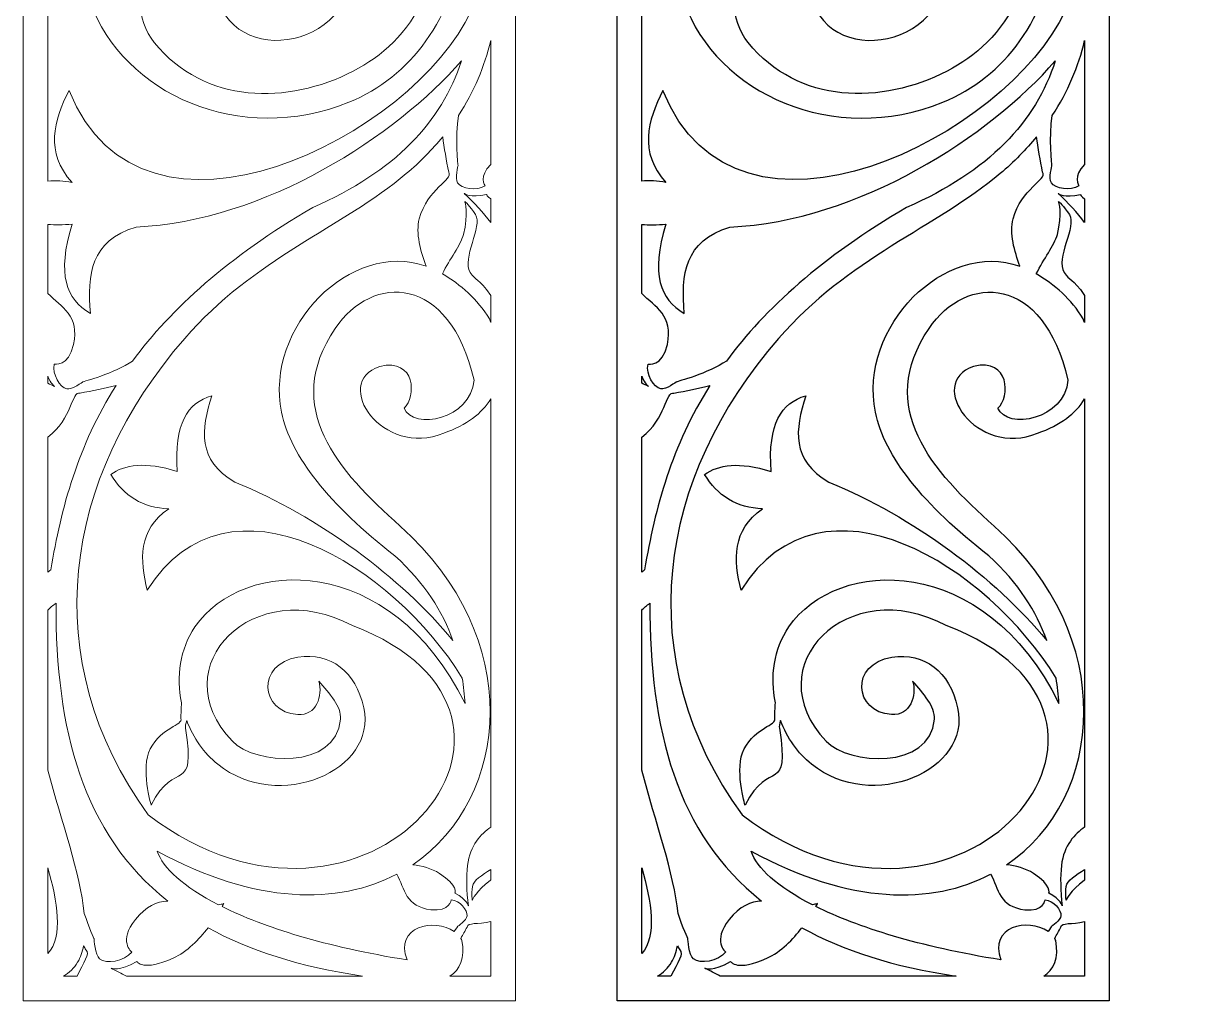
# Model space of a CAD drawing. Header units: centimetres. Extents: x -8.2 to 9.7, y -12.9 to 13.7.
# Drawn here: x -8.18 to 9.73, y -12.93 to 2.15 of the extents above; entities that cross this region are included whole.
import ezdxf

# ---------------------------------------------------------------- set-up
doc = ezdxf.new("R2010")
doc.units = ezdxf.units.CM
doc.header["$MEASUREMENT"] = 0
doc.layers.add('layer 1', color=7, linetype='Continuous')

msp = doc.modelspace()

# ---------------------------------------------------------------- linework, layer by layer
at = {"layer": 'layer 1', "color": 250, "lineweight": 9}
for points, knots in [([(-0.58237, 13.6521), (-0.58237, 13.6521), (-8.17867, 13.6521), (-8.17867, 13.6521), (-8.17867, 13.6521), (-8.17867, 13.6521), (-8.17867, -12.93497), (-8.17867, -12.93497), (-8.17867, -12.93497), (-8.17867, -12.93497), (-0.58237, -12.93497), (-0.58237, -12.93497), (-0.58237, -12.93497), (-0.58237, -12.93497), (-0.58237, 13.6521), (-0.58237, 13.6521)], [0, 0, 0, 0, 0.2, 0.2, 0.2, 0.2, 0.4, 0.4, 0.4, 0.4, 0.6, 0.6, 0.6, 0.6, 1, 1, 1, 1]), ([(-7.23038, 8.55004), (-6.03641, 8.62146), (-5.07519, 7.93045), (-5.38954, 6.56168), (-5.38954, 6.56168), (-5.69535, 5.23004), (-7.64106, 4.38697), (-6.76652, 2.48549), (-6.76652, 2.48549), (-6.62667, 5.41469), (-3.2902, 4.99276), (-3.05236, 3.30225), (-3.05236, 3.30225), (-2.9078, 1.71709), (-5.01308, 1.39046), (-5.20926, 2.67149), (-5.20926, 2.67149), (-5.27321, 3.08915), (-5.02719, 3.44199), (-4.32229, 3.17324), (-4.32229, 3.17324), (-4.32229, 2.91559), (-4.13484, 2.61426), (-4.46192, 2.44226), (-4.46192, 2.44226), (-4.1803, 2.1415), (-3.7567, 2.27049), (-3.56926, 2.48549), (-3.56926, 2.48549), (-3.02448, 3.6795), (-4.22073, 4.53858), (-5.31945, 4.26637), (-5.31945, 4.26637), (-6.18525, 4.05181), (-6.71972, 2.54361), (-6.15524, 1.84878), (-6.15524, 1.84878), (-5.37969, 0.89408), (-4.09396, 0.88892), (-3.08584, 1.40737), (-3.08584, 1.40737), (-2.20257, 1.86166), (-1.45758, 2.84011), (-1.82946, 4.93588), (-1.82946, 4.93588), (-2.16267, 5.70964), (-2.58004, 6.50901), (-3.39391, 7.41064), (-3.39391, 7.41064), (-4.59809, 6.37259), (-3.23082, 5.38116), (-3.23082, 5.38116), (-3.23082, 5.38116), (-3.23082, 5.38116), (-3.70428, 5.50711), (-3.70428, 5.50711), (-3.70428, 5.50711), (-3.65402, 4.83572), (-3.17523, 4.67713), (-3.17523, 4.67713), (-3.17523, 4.67713), (-4.66107, 4.90104), (-4.59361, 5.88202), (-4.57882, 6.00677), (-4.57882, 6.00677), (-4.64889, 5.38777), (-4.95368, 5.13502), (-4.95368, 5.13502), (-4.95368, 5.13502), (-5.39037, 7.14302), (-4.18241, 7.51407), (-3.54415, 7.57342), (-3.54415, 7.57342), (-4.032, 8.09054), (-4.65268, 8.64188), (-5.463, 9.24128), (-5.463, 9.24128), (-6.19628, 9.78388), (-6.81207, 10.35244), (-7.30177, 10.98948), (-7.30177, 10.98948), (-7.34361, 10.78131), (-7.40835, 10.52397), (-7.47801, 10.29204), (-7.47801, 10.29204), (-7.57534, 10.166), (-7.12145, 9.96789), (-7.0218, 9.41133), (-7.0218, 9.41133), (-6.97462, 9.14722), (-7.10378, 8.80536), (-7.23038, 8.55004)], [0, 0, 0, 0, 0.04166667, 0.04166667, 0.04166667, 0.04166667, 0.08333333, 0.08333333, 0.08333333, 0.08333333, 0.125, 0.125, 0.125, 0.125, 0.16666667, 0.16666667, 0.16666667, 0.16666667, 0.20833333, 0.20833333, 0.20833333, 0.20833333, 0.25, 0.25, 0.25, 0.25, 0.29166667, 0.29166667, 0.29166667, 0.29166667, 0.33333333, 0.33333333, 0.33333333, 0.33333333, 0.375, 0.375, 0.375, 0.375, 0.41666667, 0.41666667, 0.41666667, 0.41666667, 0.45833333, 0.45833333, 0.45833333, 0.45833333, 0.5, 0.5, 0.5, 0.5, 0.54166667, 0.54166667, 0.54166667, 0.54166667, 0.58333333, 0.58333333, 0.58333333, 0.58333333, 0.625, 0.625, 0.625, 0.625, 0.66666667, 0.66666667, 0.66666667, 0.66666667, 0.70833333, 0.70833333, 0.70833333, 0.70833333, 0.75, 0.75, 0.75, 0.75, 0.79166667, 0.79166667, 0.79166667, 0.79166667, 0.83333333, 0.83333333, 0.83333333, 0.83333333, 0.875, 0.875, 0.875, 0.875, 0.91666667, 0.91666667, 0.91666667, 0.91666667, 1, 1, 1, 1]), ([(-7.79886, 2.84258), (-7.79886, 2.84258), (-7.79886, -0.28942), (-7.79886, -0.28942), (-7.79886, -0.28942), (-7.67964, -0.27674), (-7.55474, -0.28292), (-7.42539, -0.30923), (-7.42539, -0.30923), (-7.84822, 0.16364), (-7.70701, 0.63664), (-7.47176, 1.1094), (-7.47176, 1.1094), (-6.32976, -1.73638), (-2.14392, 0.42149), (-1.26369, 2.33686), (-1.26369, 2.33686), (-1.23104, 2.70964), (-1.24934, 3.10369), (-1.31247, 3.51712), (-1.31247, 3.51712), (-1.56486, 2.18863), (-2.1786, 1.32564), (-3.15292, 0.92845), (-3.15292, 0.92845), (-4.8265, 0.2464), (-6.64256, 1.05486), (-7.14665, 2.47716), (-7.14665, 2.47716), (-7.33498, 2.61219), (-7.56053, 2.71631), (-7.56053, 2.71631), (-7.56053, 2.71631), (-7.56053, 2.71631), (-7.67197, 2.83303), (-7.73597, 2.83135), (-7.73597, 2.83135), (-7.75776, 2.83512), (-7.77853, 2.83887), (-7.79886, 2.84258)], [0, 0, 0, 0, 0.09090909, 0.09090909, 0.09090909, 0.09090909, 0.18181818, 0.18181818, 0.18181818, 0.18181818, 0.27272727, 0.27272727, 0.27272727, 0.27272727, 0.36363636, 0.36363636, 0.36363636, 0.36363636, 0.45454545, 0.45454545, 0.45454545, 0.45454545, 0.54545455, 0.54545455, 0.54545455, 0.54545455, 0.63636364, 0.63636364, 0.63636364, 0.63636364, 0.72727273, 0.72727273, 0.72727273, 0.72727273, 0.81818182, 0.81818182, 0.81818182, 0.81818182, 1, 1, 1, 1]), ([(-0.96218, -0.03501), (-0.96218, -0.03501), (-0.96218, 1.88138), (-0.96218, 1.88138), (-0.96218, 1.88138), (-1.05798, 1.47873), (-1.22049, 1.08939), (-1.46152, 0.72207), (-1.46152, 0.72207), (-1.51664, 0.39355), (-1.46607, -0.04755), (-1.46607, -0.04755), (-1.46607, -0.04755), (-1.46607, -0.04755), (-1.51971, -0.24759), (-1.4752, -0.31664), (-1.4752, -0.31664), (-1.4158, -0.40879), (-1.18141, -0.44654), (-1.05039, -0.35963), (-1.05039, -0.35963), (-1.05039, -0.35963), (-1.15134, -0.20871), (-0.96218, -0.03501)], [0, 0, 0, 0, 0.14285714, 0.14285714, 0.14285714, 0.14285714, 0.28571429, 0.28571429, 0.28571429, 0.28571429, 0.42857143, 0.42857143, 0.42857143, 0.42857143, 0.57142857, 0.57142857, 0.57142857, 0.57142857, 0.71428571, 0.71428571, 0.71428571, 0.71428571, 1, 1, 1, 1]), ([(-7.79886, -0.95595), (-7.79886, -0.95595), (-7.79886, -2.02326), (-7.79886, -2.02326), (-7.79886, -2.02326), (-7.58707, -2.22847), (-7.30691, -2.3647), (-7.40182, -2.80931), (-7.40182, -2.80931), (-7.47717, -3.16224), (-7.70147, -3.11341), (-7.70147, -3.11341), (-7.70147, -3.11341), (-7.7343, -3.26717), (-7.61323, -3.47141), (-7.50575, -3.49288), (-7.50575, -3.49288), (-7.42517, -3.50898), (-7.25873, -3.38573), (-7.25873, -3.38573), (-7.25873, -3.38573), (-7.25873, -3.38573), (-6.77099, -3.25535), (-6.48962, -3.06447), (-6.48962, -3.06447), (-5.89375, -2.25525), (-5.02043, -1.46336), (-3.71045, -0.696), (-3.71045, -0.696), (-2.43745, -0.1405), (-1.7164, 0.62681), (-1.4157, 1.56568), (-1.4157, 1.56568), (-2.41312, 0.41181), (-4.4548, -0.91315), (-6.43708, -0.99699), (-6.43708, -0.99699), (-7.14221, -1.21198), (-7.19014, -1.72799), (-7.14221, -2.32974), (-7.14221, -2.32974), (-7.51879, -2.11487), (-7.65998, -1.72799), (-7.42539, -0.95411), (-7.42539, -0.95411), (-7.56356, -0.96461), (-7.68755, -0.96479), (-7.79886, -0.95595)], [0, 0, 0, 0, 0.07692308, 0.07692308, 0.07692308, 0.07692308, 0.15384615, 0.15384615, 0.15384615, 0.15384615, 0.23076923, 0.23076923, 0.23076923, 0.23076923, 0.30769231, 0.30769231, 0.30769231, 0.30769231, 0.38461538, 0.38461538, 0.38461538, 0.38461538, 0.46153846, 0.46153846, 0.46153846, 0.46153846, 0.53846154, 0.53846154, 0.53846154, 0.53846154, 0.61538462, 0.61538462, 0.61538462, 0.61538462, 0.69230769, 0.69230769, 0.69230769, 0.69230769, 0.76923077, 0.76923077, 0.76923077, 0.76923077, 0.84615385, 0.84615385, 0.84615385, 0.84615385, 1, 1, 1, 1]), ([(-1.54635, -7.37636), (-2.35012, -6.40011), (-3.60768, -5.4669), (-4.91115, -4.9326), (-4.91115, -4.9326), (-5.49576, -4.59621), (-5.43263, -4.12629), (-5.26641, -3.59954), (-5.26641, -3.59954), (-5.6463, -3.71387), (-5.85159, -4.02988), (-5.80119, -4.76806), (-5.80119, -4.76806), (-6.29532, -4.61408), (-6.61477, -4.66136), (-6.82689, -4.81472), (-6.82689, -4.81472), (-6.63681, -5.14095), (-6.32818, -5.33298), (-5.93352, -5.34307), (-5.93352, -5.34307), (-6.40755, -5.67796), (-6.3787, -6.12868), (-6.26592, -6.59851), (-6.26592, -6.59851), (-5.00003, -4.61222), (-2.45988, -6.23898), (-1.40117, -7.95555), (-1.40117, -7.95555), (-1.38046, -8.08647), (-1.36693, -8.21758), (-1.35883, -8.34872), (-1.35883, -8.34872), (-2.5113, -6.012), (-4.78912, -6.08578), (-5.52773, -7.16726), (-5.52773, -7.16726), (-5.76139, -7.5094), (-5.81741, -7.93755), (-5.73531, -8.33679), (-5.73531, -8.33679), (-5.74048, -8.41793), (-5.74412, -8.50148), (-5.7457, -8.58137), (-5.7457, -8.58137), (-5.70947, -8.68184), (-6.03996, -8.71501), (-6.21798, -9.04982), (-6.21798, -9.04982), (-6.3722, -9.34009), (-6.20401, -9.91696), (-6.20401, -9.91696), (-6.20401, -9.91696), (-5.83092, -9.1781), (-5.51412, -9.78451), (-5.67191, -8.73078), (-5.67191, -8.73078), (-5.68232, -8.7019), (-5.67029, -8.65411), (-5.65497, -8.61217), (-5.65497, -8.61217), (-5.55376, -8.87708), (-5.38976, -9.11469), (-5.17624, -9.28587), (-5.17624, -9.28587), (-4.23809, -10.03801), (-2.70602, -9.38441), (-2.9227, -8.41335), (-2.9227, -8.41335), (-3.04699, -7.85593), (-3.43028, -7.55592), (-3.93798, -7.6341), (-3.93798, -7.6341), (-4.58432, -7.73364), (-4.52833, -8.48119), (-3.94168, -8.5205), (-3.94168, -8.5205), (-3.65535, -8.53977), (-3.54731, -8.22589), (-3.61639, -8.00463), (-3.61639, -8.00463), (-3.45201, -8.19811), (-3.2659, -8.39038), (-3.28169, -8.5906), (-3.28169, -8.5906), (-3.34462, -9.38384), (-4.60851, -9.29224), (-4.9506, -8.9319), (-4.9506, -8.9319), (-6.05524, -7.76824), (-4.60851, -6.33672), (-3.09861, -7.14498), (-3.09861, -7.14498), (0.56841, -8.53864), (-2.87734, -12.62636), (-6.24886, -10.06858), (-6.24886, -10.06858), (-7.98942, -7.66096), (-7.56514, -4.86625), (-5.68561, -2.71673), (-5.68561, -2.71673), (-4.62452, -1.48634), (-3.24754, -0.9989), (-2.26661, -0.17386), (-2.26661, -0.17386), (-2.05153, 0.00704), (-1.86485, 0.19735), (-1.7029, 0.39512), (-1.7029, 0.39512), (-1.68147, 0.22637), (-1.64838, 0.02929), (-1.61054, -0.15108), (-1.61054, -0.15108), (-1.53627, -0.26626), (-1.94, -0.40299), (-2.06611, -0.87302), (-2.06611, -0.87302), (-2.1237, -1.08794), (-2.04615, -1.37669), (-1.95999, -1.60162), (-1.95999, -1.60162), (-3.11997, -1.18848), (-4.4603, -2.54273), (-4.19117, -3.85487), (-4.19117, -3.85487), (-4.05165, -4.53536), (-3.45458, -5.28426), (-2.44052, -6.07023), (-2.44052, -6.07023), (-1.9775, -6.49391), (-1.7039, -6.93211), (-1.54635, -7.37636)], [0, 0, 0, 0, 0.02941176, 0.02941176, 0.02941176, 0.02941176, 0.05882353, 0.05882353, 0.05882353, 0.05882353, 0.08823529, 0.08823529, 0.08823529, 0.08823529, 0.11764706, 0.11764706, 0.11764706, 0.11764706, 0.14705882, 0.14705882, 0.14705882, 0.14705882, 0.17647059, 0.17647059, 0.17647059, 0.17647059, 0.20588235, 0.20588235, 0.20588235, 0.20588235, 0.23529412, 0.23529412, 0.23529412, 0.23529412, 0.26470588, 0.26470588, 0.26470588, 0.26470588, 0.29411765, 0.29411765, 0.29411765, 0.29411765, 0.32352941, 0.32352941, 0.32352941, 0.32352941, 0.35294118, 0.35294118, 0.35294118, 0.35294118, 0.38235294, 0.38235294, 0.38235294, 0.38235294, 0.41176471, 0.41176471, 0.41176471, 0.41176471, 0.44117647, 0.44117647, 0.44117647, 0.44117647, 0.47058824, 0.47058824, 0.47058824, 0.47058824, 0.5, 0.5, 0.5, 0.5, 0.52941176, 0.52941176, 0.52941176, 0.52941176, 0.55882353, 0.55882353, 0.55882353, 0.55882353, 0.58823529, 0.58823529, 0.58823529, 0.58823529, 0.61764706, 0.61764706, 0.61764706, 0.61764706, 0.64705882, 0.64705882, 0.64705882, 0.64705882, 0.67647059, 0.67647059, 0.67647059, 0.67647059, 0.70588235, 0.70588235, 0.70588235, 0.70588235, 0.73529412, 0.73529412, 0.73529412, 0.73529412, 0.76470588, 0.76470588, 0.76470588, 0.76470588, 0.79411765, 0.79411765, 0.79411765, 0.79411765, 0.82352941, 0.82352941, 0.82352941, 0.82352941, 0.85294118, 0.85294118, 0.85294118, 0.85294118, 0.88235294, 0.88235294, 0.88235294, 0.88235294, 0.91176471, 0.91176471, 0.91176471, 0.91176471, 0.94117647, 0.94117647, 0.94117647, 0.94117647, 1, 1, 1, 1]), ([(-0.96218, -0.92611), (-0.96218, -0.92611), (-0.96218, -0.56185), (-0.96218, -0.56185), (-0.96218, -0.56185), (-1.01736, -0.53074), (-1.02646, -0.49585), (-1.02646, -0.49585), (-1.02646, -0.49585), (-1.28135, -0.5538), (-1.37129, -0.47783), (-1.37129, -0.47783), (-1.37129, -0.47783), (-1.21914, -0.62098), (-1.07305, -0.78014), (-0.96218, -0.92611)], [0, 0, 0, 0, 0.2, 0.2, 0.2, 0.2, 0.4, 0.4, 0.4, 0.4, 0.6, 0.6, 0.6, 0.6, 1, 1, 1, 1]), ([(-0.96218, -2.47204), (-0.96218, -2.47204), (-0.96218, -2.05217), (-0.96218, -2.05217), (-0.96218, -2.05217), (-1.15601, -1.77663), (-1.19259, -1.83132), (-1.27823, -1.69848), (-1.27823, -1.69848), (-1.41742, -1.48255), (-1.08137, -0.98424), (-1.1964, -0.80579), (-1.1964, -0.80579), (-1.28546, -0.66764), (-1.36303, -0.60384), (-1.36303, -0.60384), (-1.36303, -0.60384), (-1.36303, -0.60384), (-1.29887, -0.79574), (-1.38331, -1.11071), (-1.38331, -1.11071), (-1.43032, -1.2856), (-1.59347, -1.48536), (-1.70898, -1.72069), (-1.70898, -1.72069), (-1.42953, -1.88452), (-1.16841, -2.10797), (-0.98304, -2.41585), (-0.98304, -2.41585), (-0.97581, -2.43472), (-0.96891, -2.45341), (-0.96218, -2.47204)], [0, 0, 0, 0, 0.11111111, 0.11111111, 0.11111111, 0.11111111, 0.22222222, 0.22222222, 0.22222222, 0.22222222, 0.33333333, 0.33333333, 0.33333333, 0.33333333, 0.44444444, 0.44444444, 0.44444444, 0.44444444, 0.55555556, 0.55555556, 0.55555556, 0.55555556, 0.66666667, 0.66666667, 0.66666667, 0.66666667, 0.77777778, 0.77777778, 0.77777778, 0.77777778, 1, 1, 1, 1]), ([(-0.96218, -10.25589), (-0.96218, -10.25589), (-0.96218, -3.64677), (-0.96218, -3.64677), (-0.96218, -3.64677), (-1.09633, -3.8745), (-1.33493, -4.05288), (-1.68826, -4.1786), (-1.68826, -4.1786), (-2.62876, -4.56548), (-3.42804, -3.40473), (-2.67579, -3.14662), (-2.67579, -3.14662), (-2.11254, -3.01763), (-2.11254, -3.61961), (-2.30011, -3.79172), (-2.30011, -3.79172), (-2.15968, -4.13538), (-1.26543, -3.96349), (-1.21918, -3.36172), (-1.21918, -3.36172), (-1.59756, -1.71533), (-2.79179, -1.71309), (-3.36411, -2.56255), (-3.36411, -2.56255), (-4.1905, -3.78902), (-3.3257, -4.75292), (-2.35821, -5.61268), (-2.35821, -5.61268), (-0.44085, -7.31663), (-0.64555, -9.81088), (-2.16628, -10.83551), (-2.16628, -10.83551), (-2.0273, -10.85292), (-1.87356, -10.89069), (-1.75272, -10.96897), (-1.75272, -10.96897), (-1.45975, -11.15896), (-1.5153, -11.27684), (-1.5153, -11.27684), (-1.5153, -11.27684), (-1.32468, -11.3739), (-1.30792, -11.46877), (-1.30792, -11.46877), (-1.30792, -11.46877), (-1.33475, -11.24868), (-1.34103, -11.01696), (-1.32021, -10.84708), (-1.32021, -10.84708), (-1.28206, -10.53592), (-1.11079, -10.35566), (-0.96218, -10.25589)], [0, 0, 0, 0, 0.07142857, 0.07142857, 0.07142857, 0.07142857, 0.14285714, 0.14285714, 0.14285714, 0.14285714, 0.21428571, 0.21428571, 0.21428571, 0.21428571, 0.28571429, 0.28571429, 0.28571429, 0.28571429, 0.35714286, 0.35714286, 0.35714286, 0.35714286, 0.42857143, 0.42857143, 0.42857143, 0.42857143, 0.5, 0.5, 0.5, 0.5, 0.57142857, 0.57142857, 0.57142857, 0.57142857, 0.64285714, 0.64285714, 0.64285714, 0.64285714, 0.71428571, 0.71428571, 0.71428571, 0.71428571, 0.78571429, 0.78571429, 0.78571429, 0.78571429, 0.85714286, 0.85714286, 0.85714286, 0.85714286, 1, 1, 1, 1]), ([(-7.79886, -3.29656), (-7.79886, -3.29656), (-7.79886, -3.40751), (-7.79886, -3.40751), (-7.79886, -3.40751), (-7.76356, -3.42298), (-7.72849, -3.43896), (-7.69381, -3.45531), (-7.69381, -3.45531), (-7.69381, -3.45531), (-7.7529, -3.42343), (-7.79886, -3.29656)], [0, 0, 0, 0, 0.25, 0.25, 0.25, 0.25, 0.5, 0.5, 0.5, 0.5, 1, 1, 1, 1]), ([(-7.79886, -4.24066), (-7.79886, -4.24066), (-7.79886, -6.32418), (-7.79886, -6.32418), (-7.79886, -6.32418), (-7.78425, -6.31094), (-7.76941, -6.29789), (-7.75417, -6.2851), (-7.75417, -6.2851), (-7.59061, -5.32272), (-7.3336, -4.37088), (-6.74621, -3.44025), (-6.74621, -3.44025), (-6.91389, -3.48337), (-7.1153, -3.52632), (-7.30208, -3.55811), (-7.30208, -3.55811), (-7.43556, -3.53142), (-7.41603, -3.95118), (-7.79886, -4.24066)], [0, 0, 0, 0, 0.16666667, 0.16666667, 0.16666667, 0.16666667, 0.33333333, 0.33333333, 0.33333333, 0.33333333, 0.5, 0.5, 0.5, 0.5, 0.66666667, 0.66666667, 0.66666667, 0.66666667, 1, 1, 1, 1]), ([(-7.79886, -6.90877), (-7.79886, -6.90877), (-7.79886, -9.37537), (-7.79886, -9.37537), (-7.79886, -9.37537), (-7.58438, -10.17382), (-7.3009, -10.97395), (-7.23678, -11.58746), (-7.23678, -11.58746), (-7.16272, -11.80914), (-7.08555, -11.98082), (-7.08555, -11.98082), (-7.08555, -11.98082), (-7.08555, -11.98082), (-7.07415, -12.22629), (-6.99896, -12.28835), (-6.99896, -12.28835), (-6.89862, -12.37113), (-6.62004, -12.3294), (-6.5032, -12.18396), (-6.5032, -12.18396), (-6.5032, -12.18396), (-6.71623, -12.01423), (-6.44806, -11.68038), (-6.44806, -11.68038), (-6.28163, -11.4732), (-6.11579, -11.40593), (-5.94883, -11.39582), (-5.94883, -11.39582), (-7.25881, -10.35666), (-7.67797, -8.75256), (-7.67242, -6.80099), (-7.67242, -6.80099), (-7.72249, -6.83427), (-7.76388, -6.87005), (-7.79886, -6.90877)], [0, 0, 0, 0, 0.1, 0.1, 0.1, 0.1, 0.2, 0.2, 0.2, 0.2, 0.3, 0.3, 0.3, 0.3, 0.4, 0.4, 0.4, 0.4, 0.5, 0.5, 0.5, 0.5, 0.6, 0.6, 0.6, 0.6, 0.7, 0.7, 0.7, 0.7, 0.8, 0.8, 0.8, 0.8, 1, 1, 1, 1]), ([(-2.25308, -12.30408), (-2.45368, -11.78925), (-1.82874, -11.6521), (-1.52661, -11.86541), (-1.52661, -11.86541), (-1.49334, -11.81891), (-1.4737, -11.78898), (-1.4737, -11.78898), (-1.4737, -11.78898), (-1.4737, -11.78898), (-1.3352, -11.69129), (-1.32703, -11.62456), (-1.32703, -11.62456), (-1.3161, -11.53551), (-1.4437, -11.38902), (-1.5716, -11.37503), (-1.5716, -11.37503), (-1.5716, -11.37503), (-1.59127, -11.56185), (-1.88485, -11.52975), (-1.88485, -11.52975), (-2.27606, -11.48697), (-2.29135, -11.20675), (-2.4126, -10.98214), (-2.4126, -10.98214), (-3.31168, -11.45309), (-4.58672, -11.45599), (-6.10921, -10.62734), (-6.10921, -10.62734), (-6.02292, -10.8835), (-5.70908, -11.17592), (-5.16364, -11.45476), (-5.16364, -11.45476), (-5.13729, -11.45032), (-5.11087, -11.44435), (-5.08433, -11.43644), (-5.08433, -11.43644), (-5.08433, -11.43644), (-5.09285, -11.4533), (-5.10905, -11.48225), (-5.10905, -11.48225), (-4.46514, -11.80139), (-3.5155, -12.10047), (-2.25308, -12.30408)], [0, 0, 0, 0, 0.08333333, 0.08333333, 0.08333333, 0.08333333, 0.16666667, 0.16666667, 0.16666667, 0.16666667, 0.25, 0.25, 0.25, 0.25, 0.33333333, 0.33333333, 0.33333333, 0.33333333, 0.41666667, 0.41666667, 0.41666667, 0.41666667, 0.5, 0.5, 0.5, 0.5, 0.58333333, 0.58333333, 0.58333333, 0.58333333, 0.66666667, 0.66666667, 0.66666667, 0.66666667, 0.75, 0.75, 0.75, 0.75, 0.83333333, 0.83333333, 0.83333333, 0.83333333, 1, 1, 1, 1]), ([(-7.79886, -10.88322), (-7.79886, -10.88322), (-7.79886, -12.20809), (-7.79886, -12.20809), (-7.79886, -12.20809), (-7.55787, -11.94595), (-7.65025, -11.3969), (-7.79886, -10.88322)], [0, 0, 0, 0, 0.33333333, 0.33333333, 0.33333333, 0.33333333, 1, 1, 1, 1]), ([(-0.96218, -11.07254), (-0.96218, -11.07254), (-0.96218, -10.90798), (-0.96218, -10.90798), (-0.96218, -10.90798), (-1.09429, -10.99644), (-1.23478, -11.07869), (-1.2461, -11.17096), (-1.2461, -11.17096), (-1.26248, -11.30448), (-1.2471, -11.38523), (-1.2471, -11.38523), (-1.2471, -11.38523), (-1.2471, -11.38523), (-1.18692, -11.23095), (-0.96887, -11.07716), (-0.96887, -11.07716), (-0.96667, -11.07561), (-0.96444, -11.07406), (-0.96218, -11.07254)], [0, 0, 0, 0, 0.16666667, 0.16666667, 0.16666667, 0.16666667, 0.33333333, 0.33333333, 0.33333333, 0.33333333, 0.5, 0.5, 0.5, 0.5, 0.66666667, 0.66666667, 0.66666667, 0.66666667, 1, 1, 1, 1]), ([(-6.58521, -12.55516), (-6.58521, -12.55516), (-2.9442, -12.55516), (-2.9442, -12.55516), (-2.9442, -12.55516), (-3.9111, -12.41125), (-4.69478, -12.158), (-5.32523, -11.80936), (-5.32523, -11.80936), (-5.46132, -11.98603), (-5.6478, -12.17982), (-5.8656, -12.2792), (-5.8656, -12.2792), (-6.32632, -12.48918), (-6.42708, -12.32935), (-6.42708, -12.32935), (-6.42708, -12.32935), (-6.69439, -12.48668), (-6.82343, -12.43317), (-6.82343, -12.43317), (-6.82343, -12.43317), (-6.74322, -12.47157), (-6.66313, -12.51257), (-6.58521, -12.55516)], [0, 0, 0, 0, 0.14285714, 0.14285714, 0.14285714, 0.14285714, 0.28571429, 0.28571429, 0.28571429, 0.28571429, 0.42857143, 0.42857143, 0.42857143, 0.42857143, 0.57142857, 0.57142857, 0.57142857, 0.57142857, 0.71428571, 0.71428571, 0.71428571, 0.71428571, 1, 1, 1, 1]), ([(-1.59394, -12.55516), (-1.59394, -12.55516), (-0.96218, -12.55516), (-0.96218, -12.55516), (-0.96218, -12.55516), (-0.96218, -12.55516), (-0.96218, -11.71397), (-0.96218, -11.71397), (-0.96218, -11.71397), (-1.16378, -11.75809), (-1.3193, -11.72334), (-1.32865, -11.79956), (-1.32865, -11.79956), (-1.3588, -11.85639), (-1.39112, -11.9147), (-1.42406, -11.97197), (-1.42406, -11.97197), (-1.41776, -11.98204), (-1.41188, -11.9924), (-1.40664, -12.00321), (-1.40664, -12.00321), (-1.35632, -12.2788), (-1.44019, -12.45619), (-1.59394, -12.55516)], [0, 0, 0, 0, 0.14285714, 0.14285714, 0.14285714, 0.14285714, 0.28571429, 0.28571429, 0.28571429, 0.28571429, 0.42857143, 0.42857143, 0.42857143, 0.42857143, 0.57142857, 0.57142857, 0.57142857, 0.57142857, 0.71428571, 0.71428571, 0.71428571, 0.71428571, 1, 1, 1, 1]), ([(-7.55741, -12.55516), (-7.55741, -12.55516), (-7.34746, -12.55516), (-7.34746, -12.55516), (-7.34746, -12.55516), (-7.2491, -12.34058), (-7.13755, -12.211), (-7.21161, -12.1499), (-7.21161, -12.1499), (-7.22329, -12.12928), (-7.23495, -12.10844), (-7.24661, -12.08739), (-7.24661, -12.08739), (-7.26493, -12.18093), (-7.29478, -12.26532), (-7.33816, -12.33926), (-7.33816, -12.33926), (-7.39223, -12.43143), (-7.46804, -12.50283), (-7.55741, -12.55516)], [0, 0, 0, 0, 0.16666667, 0.16666667, 0.16666667, 0.16666667, 0.33333333, 0.33333333, 0.33333333, 0.33333333, 0.5, 0.5, 0.5, 0.5, 0.66666667, 0.66666667, 0.66666667, 0.66666667, 1, 1, 1, 1])]:
    msp.add_open_spline(points, degree=3, knots=knots, dxfattribs=at)
at = {"layer": 'layer 1', "color": 242}
for points, knots in [([(8.58404, 13.6521), (8.58404, 13.6521), (0.98774, 13.6521), (0.98774, 13.6521), (0.98774, 13.6521), (0.98774, 13.6521), (0.98774, -12.93497), (0.98774, -12.93497), (0.98774, -12.93497), (0.98774, -12.93497), (8.58404, -12.93497), (8.58404, -12.93497), (8.58404, -12.93497), (8.58404, -12.93497), (8.58404, 13.6521), (8.58404, 13.6521)], [0, 0, 0, 0, 0.2, 0.2, 0.2, 0.2, 0.4, 0.4, 0.4, 0.4, 0.6, 0.6, 0.6, 0.6, 1, 1, 1, 1]), ([(1.93603, 8.55004), (3.13, 8.62146), (4.09122, 7.93045), (3.77687, 6.56168), (3.77687, 6.56168), (3.47106, 5.23004), (1.52535, 4.38697), (2.39989, 2.48549), (2.39989, 2.48549), (2.53974, 5.41469), (5.87621, 4.99276), (6.11405, 3.30225), (6.11405, 3.30225), (6.25861, 1.71709), (4.15333, 1.39046), (3.95715, 2.67149), (3.95715, 2.67149), (3.8932, 3.08915), (4.13922, 3.44199), (4.84412, 3.17324), (4.84412, 3.17324), (4.84412, 2.91559), (5.03157, 2.61426), (4.70449, 2.44226), (4.70449, 2.44226), (4.98611, 2.1415), (5.40971, 2.27049), (5.59715, 2.48549), (5.59715, 2.48549), (6.14193, 3.6795), (4.94568, 4.53858), (3.84696, 4.26637), (3.84696, 4.26637), (2.98116, 4.05181), (2.44669, 2.54361), (3.01117, 1.84878), (3.01117, 1.84878), (3.78672, 0.89408), (5.07245, 0.88892), (6.08057, 1.40737), (6.08057, 1.40737), (6.96384, 1.86166), (7.70883, 2.84011), (7.33695, 4.93588), (7.33695, 4.93588), (7.00374, 5.70964), (6.58637, 6.50901), (5.7725, 7.41064), (5.7725, 7.41064), (4.56832, 6.37259), (5.93559, 5.38116), (5.93559, 5.38116), (5.93559, 5.38116), (5.93559, 5.38116), (5.46213, 5.50711), (5.46213, 5.50711), (5.46213, 5.50711), (5.51239, 4.83572), (5.99118, 4.67713), (5.99118, 4.67713), (5.99118, 4.67713), (4.50534, 4.90104), (4.5728, 5.88202), (4.58759, 6.00677), (4.58759, 6.00677), (4.51752, 5.38777), (4.21273, 5.13502), (4.21273, 5.13502), (4.21273, 5.13502), (3.77604, 7.14302), (4.984, 7.51407), (5.62226, 7.57342), (5.62226, 7.57342), (5.13441, 8.09054), (4.51373, 8.64188), (3.70341, 9.24128), (3.70341, 9.24128), (2.97013, 9.78388), (2.35434, 10.35244), (1.86464, 10.98948), (1.86464, 10.98948), (1.8228, 10.78131), (1.75806, 10.52397), (1.6884, 10.29204), (1.6884, 10.29204), (1.59107, 10.166), (2.04496, 9.96789), (2.14461, 9.41133), (2.14461, 9.41133), (2.19179, 9.14722), (2.06263, 8.80536), (1.93603, 8.55004)], [0, 0, 0, 0, 0.04166667, 0.04166667, 0.04166667, 0.04166667, 0.08333333, 0.08333333, 0.08333333, 0.08333333, 0.125, 0.125, 0.125, 0.125, 0.16666667, 0.16666667, 0.16666667, 0.16666667, 0.20833333, 0.20833333, 0.20833333, 0.20833333, 0.25, 0.25, 0.25, 0.25, 0.29166667, 0.29166667, 0.29166667, 0.29166667, 0.33333333, 0.33333333, 0.33333333, 0.33333333, 0.375, 0.375, 0.375, 0.375, 0.41666667, 0.41666667, 0.41666667, 0.41666667, 0.45833333, 0.45833333, 0.45833333, 0.45833333, 0.5, 0.5, 0.5, 0.5, 0.54166667, 0.54166667, 0.54166667, 0.54166667, 0.58333333, 0.58333333, 0.58333333, 0.58333333, 0.625, 0.625, 0.625, 0.625, 0.66666667, 0.66666667, 0.66666667, 0.66666667, 0.70833333, 0.70833333, 0.70833333, 0.70833333, 0.75, 0.75, 0.75, 0.75, 0.79166667, 0.79166667, 0.79166667, 0.79166667, 0.83333333, 0.83333333, 0.83333333, 0.83333333, 0.875, 0.875, 0.875, 0.875, 0.91666667, 0.91666667, 0.91666667, 0.91666667, 1, 1, 1, 1]), ([(1.36755, 2.84258), (1.36755, 2.84258), (1.36755, -0.28942), (1.36755, -0.28942), (1.36755, -0.28942), (1.48677, -0.27674), (1.61167, -0.28292), (1.74102, -0.30923), (1.74102, -0.30923), (1.31819, 0.16364), (1.4594, 0.63664), (1.69465, 1.1094), (1.69465, 1.1094), (2.83665, -1.73638), (7.02249, 0.42149), (7.90272, 2.33686), (7.90272, 2.33686), (7.93537, 2.70964), (7.91707, 3.10369), (7.85394, 3.51712), (7.85394, 3.51712), (7.60155, 2.18863), (6.98781, 1.32564), (6.01349, 0.92845), (6.01349, 0.92845), (4.33991, 0.2464), (2.52385, 1.05486), (2.01976, 2.47716), (2.01976, 2.47716), (1.83143, 2.61219), (1.60588, 2.71631), (1.60588, 2.71631), (1.60588, 2.71631), (1.60588, 2.71631), (1.49444, 2.83303), (1.43044, 2.83135), (1.43044, 2.83135), (1.40865, 2.83512), (1.38788, 2.83887), (1.36755, 2.84258)], [0, 0, 0, 0, 0.09090909, 0.09090909, 0.09090909, 0.09090909, 0.18181818, 0.18181818, 0.18181818, 0.18181818, 0.27272727, 0.27272727, 0.27272727, 0.27272727, 0.36363636, 0.36363636, 0.36363636, 0.36363636, 0.45454545, 0.45454545, 0.45454545, 0.45454545, 0.54545455, 0.54545455, 0.54545455, 0.54545455, 0.63636364, 0.63636364, 0.63636364, 0.63636364, 0.72727273, 0.72727273, 0.72727273, 0.72727273, 0.81818182, 0.81818182, 0.81818182, 0.81818182, 1, 1, 1, 1]), ([(8.20423, -0.03501), (8.20423, -0.03501), (8.20423, 1.88138), (8.20423, 1.88138), (8.20423, 1.88138), (8.10843, 1.47873), (7.94592, 1.08939), (7.70489, 0.72207), (7.70489, 0.72207), (7.64977, 0.39355), (7.70034, -0.04755), (7.70034, -0.04755), (7.70034, -0.04755), (7.70034, -0.04755), (7.6467, -0.24759), (7.69121, -0.31664), (7.69121, -0.31664), (7.75061, -0.40879), (7.985, -0.44654), (8.11602, -0.35963), (8.11602, -0.35963), (8.11602, -0.35963), (8.01507, -0.20871), (8.20423, -0.03501)], [0, 0, 0, 0, 0.14285714, 0.14285714, 0.14285714, 0.14285714, 0.28571429, 0.28571429, 0.28571429, 0.28571429, 0.42857143, 0.42857143, 0.42857143, 0.42857143, 0.57142857, 0.57142857, 0.57142857, 0.57142857, 0.71428571, 0.71428571, 0.71428571, 0.71428571, 1, 1, 1, 1]), ([(1.36755, -0.95595), (1.36755, -0.95595), (1.36755, -2.02326), (1.36755, -2.02326), (1.36755, -2.02326), (1.57934, -2.22847), (1.8595, -2.3647), (1.76459, -2.80931), (1.76459, -2.80931), (1.68924, -3.16224), (1.46494, -3.11341), (1.46494, -3.11341), (1.46494, -3.11341), (1.43211, -3.26717), (1.55318, -3.47141), (1.66066, -3.49288), (1.66066, -3.49288), (1.74124, -3.50898), (1.90768, -3.38573), (1.90768, -3.38573), (1.90768, -3.38573), (1.90768, -3.38573), (2.39542, -3.25535), (2.67679, -3.06447), (2.67679, -3.06447), (3.27266, -2.25525), (4.14598, -1.46336), (5.45596, -0.696), (5.45596, -0.696), (6.72896, -0.1405), (7.45001, 0.62681), (7.75071, 1.56568), (7.75071, 1.56568), (6.75329, 0.41181), (4.71161, -0.91315), (2.72933, -0.99699), (2.72933, -0.99699), (2.0242, -1.21198), (1.97627, -1.72799), (2.0242, -2.32974), (2.0242, -2.32974), (1.64762, -2.11487), (1.50643, -1.72799), (1.74102, -0.95411), (1.74102, -0.95411), (1.60285, -0.96461), (1.47886, -0.96479), (1.36755, -0.95595)], [0, 0, 0, 0, 0.07692308, 0.07692308, 0.07692308, 0.07692308, 0.15384615, 0.15384615, 0.15384615, 0.15384615, 0.23076923, 0.23076923, 0.23076923, 0.23076923, 0.30769231, 0.30769231, 0.30769231, 0.30769231, 0.38461538, 0.38461538, 0.38461538, 0.38461538, 0.46153846, 0.46153846, 0.46153846, 0.46153846, 0.53846154, 0.53846154, 0.53846154, 0.53846154, 0.61538462, 0.61538462, 0.61538462, 0.61538462, 0.69230769, 0.69230769, 0.69230769, 0.69230769, 0.76923077, 0.76923077, 0.76923077, 0.76923077, 0.84615385, 0.84615385, 0.84615385, 0.84615385, 1, 1, 1, 1]), ([(7.62006, -7.37636), (6.81629, -6.40011), (5.55873, -5.4669), (4.25526, -4.9326), (4.25526, -4.9326), (3.67065, -4.59621), (3.73378, -4.12629), (3.9, -3.59954), (3.9, -3.59954), (3.52011, -3.71387), (3.31482, -4.02988), (3.36522, -4.76806), (3.36522, -4.76806), (2.87109, -4.61408), (2.55164, -4.66136), (2.33952, -4.81472), (2.33952, -4.81472), (2.5296, -5.14095), (2.83823, -5.33298), (3.23289, -5.34307), (3.23289, -5.34307), (2.75886, -5.67796), (2.78771, -6.12868), (2.90049, -6.59851), (2.90049, -6.59851), (4.16638, -4.61222), (6.70653, -6.23898), (7.76524, -7.95555), (7.76524, -7.95555), (7.78595, -8.08647), (7.79948, -8.21758), (7.80758, -8.34872), (7.80758, -8.34872), (6.65511, -6.012), (4.37729, -6.08578), (3.63868, -7.16726), (3.63868, -7.16726), (3.40502, -7.5094), (3.349, -7.93755), (3.4311, -8.33679), (3.4311, -8.33679), (3.42593, -8.41793), (3.42229, -8.50148), (3.42071, -8.58137), (3.42071, -8.58137), (3.45694, -8.68184), (3.12645, -8.71501), (2.94843, -9.04982), (2.94843, -9.04982), (2.79421, -9.34009), (2.9624, -9.91696), (2.9624, -9.91696), (2.9624, -9.91696), (3.33549, -9.1781), (3.65229, -9.78451), (3.4945, -8.73078), (3.4945, -8.73078), (3.48409, -8.7019), (3.49612, -8.65411), (3.51144, -8.61217), (3.51144, -8.61217), (3.61265, -8.87708), (3.77665, -9.11469), (3.99017, -9.28587), (3.99017, -9.28587), (4.92832, -10.03801), (6.46039, -9.38441), (6.24371, -8.41335), (6.24371, -8.41335), (6.11942, -7.85593), (5.73613, -7.55592), (5.22843, -7.6341), (5.22843, -7.6341), (4.58209, -7.73364), (4.63808, -8.48119), (5.22473, -8.5205), (5.22473, -8.5205), (5.51106, -8.53977), (5.6191, -8.22589), (5.55002, -8.00463), (5.55002, -8.00463), (5.7144, -8.19811), (5.90051, -8.39038), (5.88472, -8.5906), (5.88472, -8.5906), (5.82179, -9.38384), (4.5579, -9.29224), (4.21581, -8.9319), (4.21581, -8.9319), (3.11117, -7.76824), (4.5579, -6.33672), (6.0678, -7.14498), (6.0678, -7.14498), (9.73482, -8.53864), (6.28907, -12.62636), (2.91755, -10.06858), (2.91755, -10.06858), (1.17699, -7.66096), (1.60127, -4.86625), (3.4808, -2.71673), (3.4808, -2.71673), (4.54189, -1.48634), (5.91887, -0.9989), (6.8998, -0.17386), (6.8998, -0.17386), (7.11488, 0.00704), (7.30156, 0.19735), (7.46351, 0.39512), (7.46351, 0.39512), (7.48494, 0.22637), (7.51803, 0.02929), (7.55587, -0.15108), (7.55587, -0.15108), (7.63014, -0.26626), (7.22641, -0.40299), (7.1003, -0.87302), (7.1003, -0.87302), (7.04271, -1.08794), (7.12026, -1.37669), (7.20642, -1.60162), (7.20642, -1.60162), (6.04644, -1.18848), (4.70611, -2.54273), (4.97524, -3.85487), (4.97524, -3.85487), (5.11476, -4.53536), (5.71183, -5.28426), (6.72589, -6.07023), (6.72589, -6.07023), (7.18891, -6.49391), (7.46251, -6.93211), (7.62006, -7.37636)], [0, 0, 0, 0, 0.02941176, 0.02941176, 0.02941176, 0.02941176, 0.05882353, 0.05882353, 0.05882353, 0.05882353, 0.08823529, 0.08823529, 0.08823529, 0.08823529, 0.11764706, 0.11764706, 0.11764706, 0.11764706, 0.14705882, 0.14705882, 0.14705882, 0.14705882, 0.17647059, 0.17647059, 0.17647059, 0.17647059, 0.20588235, 0.20588235, 0.20588235, 0.20588235, 0.23529412, 0.23529412, 0.23529412, 0.23529412, 0.26470588, 0.26470588, 0.26470588, 0.26470588, 0.29411765, 0.29411765, 0.29411765, 0.29411765, 0.32352941, 0.32352941, 0.32352941, 0.32352941, 0.35294118, 0.35294118, 0.35294118, 0.35294118, 0.38235294, 0.38235294, 0.38235294, 0.38235294, 0.41176471, 0.41176471, 0.41176471, 0.41176471, 0.44117647, 0.44117647, 0.44117647, 0.44117647, 0.47058824, 0.47058824, 0.47058824, 0.47058824, 0.5, 0.5, 0.5, 0.5, 0.52941176, 0.52941176, 0.52941176, 0.52941176, 0.55882353, 0.55882353, 0.55882353, 0.55882353, 0.58823529, 0.58823529, 0.58823529, 0.58823529, 0.61764706, 0.61764706, 0.61764706, 0.61764706, 0.64705882, 0.64705882, 0.64705882, 0.64705882, 0.67647059, 0.67647059, 0.67647059, 0.67647059, 0.70588235, 0.70588235, 0.70588235, 0.70588235, 0.73529412, 0.73529412, 0.73529412, 0.73529412, 0.76470588, 0.76470588, 0.76470588, 0.76470588, 0.79411765, 0.79411765, 0.79411765, 0.79411765, 0.82352941, 0.82352941, 0.82352941, 0.82352941, 0.85294118, 0.85294118, 0.85294118, 0.85294118, 0.88235294, 0.88235294, 0.88235294, 0.88235294, 0.91176471, 0.91176471, 0.91176471, 0.91176471, 0.94117647, 0.94117647, 0.94117647, 0.94117647, 1, 1, 1, 1]), ([(8.20423, -0.92611), (8.20423, -0.92611), (8.20423, -0.56185), (8.20423, -0.56185), (8.20423, -0.56185), (8.14905, -0.53074), (8.13995, -0.49585), (8.13995, -0.49585), (8.13995, -0.49585), (7.88506, -0.5538), (7.79512, -0.47783), (7.79512, -0.47783), (7.79512, -0.47783), (7.94727, -0.62098), (8.09336, -0.78014), (8.20423, -0.92611)], [0, 0, 0, 0, 0.2, 0.2, 0.2, 0.2, 0.4, 0.4, 0.4, 0.4, 0.6, 0.6, 0.6, 0.6, 1, 1, 1, 1]), ([(8.20423, -2.47204), (8.20423, -2.47204), (8.20423, -2.05217), (8.20423, -2.05217), (8.20423, -2.05217), (8.0104, -1.77663), (7.97382, -1.83132), (7.88818, -1.69848), (7.88818, -1.69848), (7.74899, -1.48255), (8.08504, -0.98424), (7.97001, -0.80579), (7.97001, -0.80579), (7.88095, -0.66764), (7.80338, -0.60384), (7.80338, -0.60384), (7.80338, -0.60384), (7.80338, -0.60384), (7.86754, -0.79574), (7.7831, -1.11071), (7.7831, -1.11071), (7.73609, -1.2856), (7.57294, -1.48536), (7.45743, -1.72069), (7.45743, -1.72069), (7.73688, -1.88452), (7.998, -2.10797), (8.18337, -2.41585), (8.18337, -2.41585), (8.1906, -2.43472), (8.1975, -2.45341), (8.20423, -2.47204)], [0, 0, 0, 0, 0.11111111, 0.11111111, 0.11111111, 0.11111111, 0.22222222, 0.22222222, 0.22222222, 0.22222222, 0.33333333, 0.33333333, 0.33333333, 0.33333333, 0.44444444, 0.44444444, 0.44444444, 0.44444444, 0.55555556, 0.55555556, 0.55555556, 0.55555556, 0.66666667, 0.66666667, 0.66666667, 0.66666667, 0.77777778, 0.77777778, 0.77777778, 0.77777778, 1, 1, 1, 1]), ([(8.20423, -10.25589), (8.20423, -10.25589), (8.20423, -3.64677), (8.20423, -3.64677), (8.20423, -3.64677), (8.07008, -3.8745), (7.83148, -4.05288), (7.47815, -4.1786), (7.47815, -4.1786), (6.53765, -4.56548), (5.73837, -3.40473), (6.49062, -3.14662), (6.49062, -3.14662), (7.05387, -3.01763), (7.05387, -3.61961), (6.8663, -3.79172), (6.8663, -3.79172), (7.00673, -4.13538), (7.90098, -3.96349), (7.94723, -3.36172), (7.94723, -3.36172), (7.56885, -1.71533), (6.37462, -1.71309), (5.8023, -2.56255), (5.8023, -2.56255), (4.97591, -3.78902), (5.84071, -4.75292), (6.8082, -5.61268), (6.8082, -5.61268), (8.72556, -7.31663), (8.52086, -9.81088), (7.00013, -10.83551), (7.00013, -10.83551), (7.13911, -10.85292), (7.29285, -10.89069), (7.41369, -10.96897), (7.41369, -10.96897), (7.70666, -11.15896), (7.65111, -11.27684), (7.65111, -11.27684), (7.65111, -11.27684), (7.84173, -11.3739), (7.85849, -11.46877), (7.85849, -11.46877), (7.85849, -11.46877), (7.83166, -11.24868), (7.82538, -11.01696), (7.8462, -10.84708), (7.8462, -10.84708), (7.88435, -10.53592), (8.05562, -10.35566), (8.20423, -10.25589)], [0, 0, 0, 0, 0.07142857, 0.07142857, 0.07142857, 0.07142857, 0.14285714, 0.14285714, 0.14285714, 0.14285714, 0.21428571, 0.21428571, 0.21428571, 0.21428571, 0.28571429, 0.28571429, 0.28571429, 0.28571429, 0.35714286, 0.35714286, 0.35714286, 0.35714286, 0.42857143, 0.42857143, 0.42857143, 0.42857143, 0.5, 0.5, 0.5, 0.5, 0.57142857, 0.57142857, 0.57142857, 0.57142857, 0.64285714, 0.64285714, 0.64285714, 0.64285714, 0.71428571, 0.71428571, 0.71428571, 0.71428571, 0.78571429, 0.78571429, 0.78571429, 0.78571429, 0.85714286, 0.85714286, 0.85714286, 0.85714286, 1, 1, 1, 1]), ([(1.36755, -3.29656), (1.36755, -3.29656), (1.36755, -3.40751), (1.36755, -3.40751), (1.36755, -3.40751), (1.40285, -3.42298), (1.43792, -3.43896), (1.4726, -3.45531), (1.4726, -3.45531), (1.4726, -3.45531), (1.41351, -3.42343), (1.36755, -3.29656)], [0, 0, 0, 0, 0.25, 0.25, 0.25, 0.25, 0.5, 0.5, 0.5, 0.5, 1, 1, 1, 1]), ([(1.36755, -4.24066), (1.36755, -4.24066), (1.36755, -6.32418), (1.36755, -6.32418), (1.36755, -6.32418), (1.38216, -6.31094), (1.397, -6.29789), (1.41224, -6.2851), (1.41224, -6.2851), (1.5758, -5.32272), (1.83281, -4.37088), (2.4202, -3.44025), (2.4202, -3.44025), (2.25252, -3.48337), (2.05111, -3.52632), (1.86433, -3.55811), (1.86433, -3.55811), (1.73085, -3.53142), (1.75038, -3.95118), (1.36755, -4.24066)], [0, 0, 0, 0, 0.16666667, 0.16666667, 0.16666667, 0.16666667, 0.33333333, 0.33333333, 0.33333333, 0.33333333, 0.5, 0.5, 0.5, 0.5, 0.66666667, 0.66666667, 0.66666667, 0.66666667, 1, 1, 1, 1]), ([(1.36755, -6.90877), (1.36755, -6.90877), (1.36755, -9.37537), (1.36755, -9.37537), (1.36755, -9.37537), (1.58203, -10.17382), (1.86551, -10.97395), (1.92963, -11.58746), (1.92963, -11.58746), (2.00369, -11.80914), (2.08086, -11.98082), (2.08086, -11.98082), (2.08086, -11.98082), (2.08086, -11.98082), (2.09226, -12.22629), (2.16745, -12.28835), (2.16745, -12.28835), (2.26779, -12.37113), (2.54637, -12.3294), (2.66321, -12.18396), (2.66321, -12.18396), (2.66321, -12.18396), (2.45018, -12.01423), (2.71835, -11.68038), (2.71835, -11.68038), (2.88478, -11.4732), (3.05062, -11.40593), (3.21758, -11.39582), (3.21758, -11.39582), (1.9076, -10.35666), (1.48844, -8.75256), (1.49399, -6.80099), (1.49399, -6.80099), (1.44392, -6.83427), (1.40253, -6.87005), (1.36755, -6.90877)], [0, 0, 0, 0, 0.1, 0.1, 0.1, 0.1, 0.2, 0.2, 0.2, 0.2, 0.3, 0.3, 0.3, 0.3, 0.4, 0.4, 0.4, 0.4, 0.5, 0.5, 0.5, 0.5, 0.6, 0.6, 0.6, 0.6, 0.7, 0.7, 0.7, 0.7, 0.8, 0.8, 0.8, 0.8, 1, 1, 1, 1]), ([(6.91333, -12.30408), (6.71273, -11.78925), (7.33767, -11.6521), (7.6398, -11.86541), (7.6398, -11.86541), (7.67307, -11.81891), (7.69271, -11.78898), (7.69271, -11.78898), (7.69271, -11.78898), (7.69271, -11.78898), (7.83121, -11.69129), (7.83938, -11.62456), (7.83938, -11.62456), (7.85031, -11.53551), (7.72271, -11.38902), (7.59481, -11.37503), (7.59481, -11.37503), (7.59481, -11.37503), (7.57514, -11.56185), (7.28156, -11.52975), (7.28156, -11.52975), (6.89035, -11.48697), (6.87506, -11.20675), (6.75381, -10.98214), (6.75381, -10.98214), (5.85473, -11.45309), (4.57969, -11.45599), (3.0572, -10.62734), (3.0572, -10.62734), (3.14349, -10.8835), (3.45733, -11.17592), (4.00277, -11.45476), (4.00277, -11.45476), (4.02912, -11.45032), (4.05554, -11.44435), (4.08208, -11.43644), (4.08208, -11.43644), (4.08208, -11.43644), (4.07356, -11.4533), (4.05736, -11.48225), (4.05736, -11.48225), (4.70127, -11.80139), (5.65091, -12.10047), (6.91333, -12.30408)], [0, 0, 0, 0, 0.08333333, 0.08333333, 0.08333333, 0.08333333, 0.16666667, 0.16666667, 0.16666667, 0.16666667, 0.25, 0.25, 0.25, 0.25, 0.33333333, 0.33333333, 0.33333333, 0.33333333, 0.41666667, 0.41666667, 0.41666667, 0.41666667, 0.5, 0.5, 0.5, 0.5, 0.58333333, 0.58333333, 0.58333333, 0.58333333, 0.66666667, 0.66666667, 0.66666667, 0.66666667, 0.75, 0.75, 0.75, 0.75, 0.83333333, 0.83333333, 0.83333333, 0.83333333, 1, 1, 1, 1]), ([(1.36755, -10.88322), (1.36755, -10.88322), (1.36755, -12.20809), (1.36755, -12.20809), (1.36755, -12.20809), (1.60854, -11.94595), (1.51616, -11.3969), (1.36755, -10.88322)], [0, 0, 0, 0, 0.33333333, 0.33333333, 0.33333333, 0.33333333, 1, 1, 1, 1]), ([(8.20423, -11.07254), (8.20423, -11.07254), (8.20423, -10.90798), (8.20423, -10.90798), (8.20423, -10.90798), (8.07212, -10.99644), (7.93163, -11.07869), (7.92031, -11.17096), (7.92031, -11.17096), (7.90393, -11.30448), (7.91931, -11.38523), (7.91931, -11.38523), (7.91931, -11.38523), (7.91931, -11.38523), (7.97949, -11.23095), (8.19754, -11.07716), (8.19754, -11.07716), (8.19974, -11.07561), (8.20197, -11.07406), (8.20423, -11.07254)], [0, 0, 0, 0, 0.16666667, 0.16666667, 0.16666667, 0.16666667, 0.33333333, 0.33333333, 0.33333333, 0.33333333, 0.5, 0.5, 0.5, 0.5, 0.66666667, 0.66666667, 0.66666667, 0.66666667, 1, 1, 1, 1]), ([(2.5812, -12.55516), (2.5812, -12.55516), (6.22221, -12.55516), (6.22221, -12.55516), (6.22221, -12.55516), (5.25531, -12.41125), (4.47163, -12.158), (3.84118, -11.80936), (3.84118, -11.80936), (3.70509, -11.98603), (3.51861, -12.17982), (3.30081, -12.2792), (3.30081, -12.2792), (2.84009, -12.48918), (2.73933, -12.32935), (2.73933, -12.32935), (2.73933, -12.32935), (2.47202, -12.48668), (2.34298, -12.43317), (2.34298, -12.43317), (2.34298, -12.43317), (2.42319, -12.47157), (2.50328, -12.51257), (2.5812, -12.55516)], [0, 0, 0, 0, 0.14285714, 0.14285714, 0.14285714, 0.14285714, 0.28571429, 0.28571429, 0.28571429, 0.28571429, 0.42857143, 0.42857143, 0.42857143, 0.42857143, 0.57142857, 0.57142857, 0.57142857, 0.57142857, 0.71428571, 0.71428571, 0.71428571, 0.71428571, 1, 1, 1, 1]), ([(7.57247, -12.55516), (7.57247, -12.55516), (8.20423, -12.55516), (8.20423, -12.55516), (8.20423, -12.55516), (8.20423, -12.55516), (8.20423, -11.71397), (8.20423, -11.71397), (8.20423, -11.71397), (8.00263, -11.75809), (7.84711, -11.72334), (7.83776, -11.79956), (7.83776, -11.79956), (7.80761, -11.85639), (7.77529, -11.9147), (7.74235, -11.97197), (7.74235, -11.97197), (7.74865, -11.98204), (7.75453, -11.9924), (7.75977, -12.00321), (7.75977, -12.00321), (7.81009, -12.2788), (7.72622, -12.45619), (7.57247, -12.55516)], [0, 0, 0, 0, 0.14285714, 0.14285714, 0.14285714, 0.14285714, 0.28571429, 0.28571429, 0.28571429, 0.28571429, 0.42857143, 0.42857143, 0.42857143, 0.42857143, 0.57142857, 0.57142857, 0.57142857, 0.57142857, 0.71428571, 0.71428571, 0.71428571, 0.71428571, 1, 1, 1, 1]), ([(1.609, -12.55516), (1.609, -12.55516), (1.81895, -12.55516), (1.81895, -12.55516), (1.81895, -12.55516), (1.91731, -12.34058), (2.02886, -12.211), (1.9548, -12.1499), (1.9548, -12.1499), (1.94312, -12.12928), (1.93146, -12.10844), (1.9198, -12.08739), (1.9198, -12.08739), (1.90148, -12.18093), (1.87163, -12.26532), (1.82825, -12.33926), (1.82825, -12.33926), (1.77418, -12.43143), (1.69837, -12.50283), (1.609, -12.55516)], [0, 0, 0, 0, 0.16666667, 0.16666667, 0.16666667, 0.16666667, 0.33333333, 0.33333333, 0.33333333, 0.33333333, 0.5, 0.5, 0.5, 0.5, 0.66666667, 0.66666667, 0.66666667, 0.66666667, 1, 1, 1, 1])]:
    msp.add_open_spline(points, degree=3, knots=knots, dxfattribs=at)

doc.saveas('drawing.dxf')
